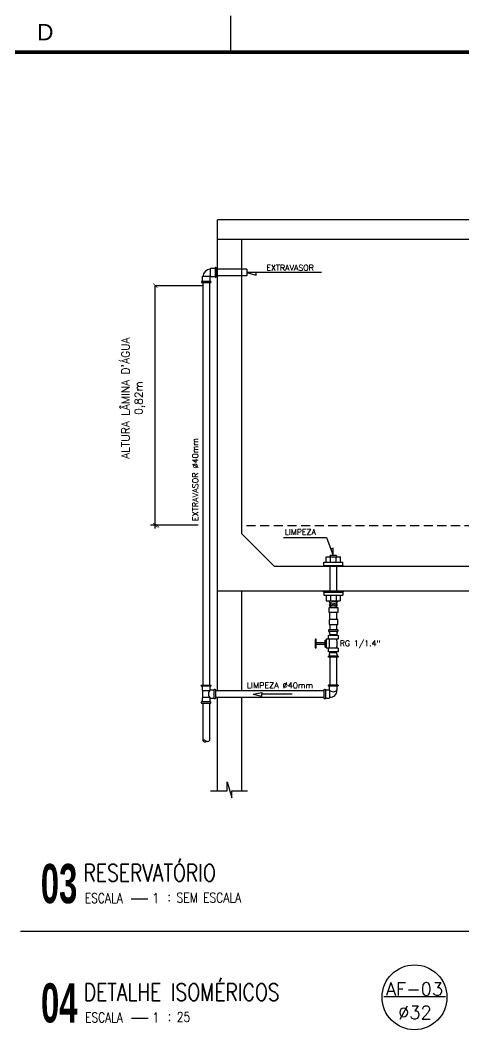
# Model space of a CAD drawing. Header units: millimetres. Extents: x 3923 to 4007, y 744 to 863.
# Drawn here: x 3947.83 to 3960.04, y 775.47 to 803.27 of the extents above; entities that cross this region are included whole.
import ezdxf
from ezdxf.enums import TextEntityAlignment as Align

# ---------------------------------------------------------------- set-up
doc = ezdxf.new("R2010")
doc.units = ezdxf.units.MM
doc.linetypes.add('HIDDEN', pattern=[0.375, 0.25, -0.125])
for name, color, linetype in [('A-PEN-R', 1, 'Continuous'), ('DETALLHES_HIDRAULICO', 4, 'Continuous'), ("PRANCHA - PROJETU'S", 7, 'Continuous'), ('Prumadas_L', 1, 'Continuous'), ('Prumadas_Q', 3, 'Continuous'), ('Prumadas_T', 2, 'Continuous'), ('TXT_0', 7, 'Continuous'), ('TXT_2', 6, 'Continuous')]:
    doc.layers.add(name, color=color, linetype=linetype)
doc.styles.add('ADITIVOCAD', font='ROMANS.shx')
doc.styles.add('ARIAL', font='arial.ttf', dxfattribs={"height": 2})
doc.styles.add('REG140', font='romans.shx', dxfattribs={"width": 0.8, "height": 0.35})
doc.styles.add('REG80', font='romans.shx', dxfattribs={"width": 0.8, "height": 0.2})
doc.styles.add('ROMANS', font='romans__.ttf', dxfattribs={"height": 0.1})
doc.styles.add('SANSSERIF2', font='sanssb__.ttf', dxfattribs={"width": 0.8})

# ---------------------------------------------------------------- blocks, each defined once
blk = doc.blocks.new('ADFSGASDFG')
at = {"layer": "PRANCHA - PROJETU'S", "color": 1}
blk.add_line((307.178, 106.346), (307.178, 107.346), dxfattribs=at)
at = {"layer": "PRANCHA - PROJETU'S", "color": 4, "const_width": 0.1}
blk.add_lwpolyline([(279.078, 106.346), (359.678, 106.346), (359.678, 48.946), (279.078, 48.946)], close=True, dxfattribs=at)
at = {"layer": "PRANCHA - PROJETU'S", "color": 50, "linetype": 'Continuous', "style": 'ARIAL'}
blk.add_text('D', height=0.45, dxfattribs=at).set_placement((302.065, 106.896), align=Align.MIDDLE)
blk = doc.blocks.new('CRBODADOSÇ')
at = {"layer": "PRANCHA - PROJETU'S", "color": 3}
blk.add_line((164.825, 196.917), (165.288, 196.917), dxfattribs=at)
at = {"layer": "PRANCHA - PROJETU'S", "color": 3, "style": 'REG80', "width": 0.8}
for s, p in [('ESCALA', (163.548, 196.799)), ('1', (165.407, 196.799)), (':', (165.829, 196.842))]:
    blk.add_text(s, height=0.27, dxfattribs=at).set_placement(p)
at = {"layer": "PRANCHA - PROJETU'S", "color": 2, "style": 'REG140', "width": 0.8}
for tag, p in [('PROJETO', (163.521, 198.067)), ('DESENHO', (163.516, 197.395))]:
    blk.add_attdef(tag, p, '', height=0.472, dxfattribs=at)
at = {"layer": "PRANCHA - PROJETU'S", "style": 'SANSSERIF2', "width": 0.6}
blk.add_attdef('00', text='', height=1.08, dxfattribs=at).set_placement((162.84, 196.795), align=Align.CENTER)
at = {"layer": "PRANCHA - PROJETU'S", "color": 3, "style": 'REG80', "width": 0.8}
blk.add_attdef('ESCALA', (166.075, 196.813), '', height=0.27, dxfattribs=at)
blk = doc.blocks.new('_ArchTick')
at = {"color": 0, "const_width": 0.15}
blk.add_lwpolyline([(-0.5, -0.5), (0.5, 0.5)], dxfattribs=at)

msp = doc.modelspace()

# ---------------------------------------------------------------- linework, layer by layer
at = {"layer": 'A-PEN-R'}
msp.add_line((3947.838, 778.194), (3978.149, 778.194), dxfattribs=at)
at = {"layer": 'DETALLHES_HIDRAULICO'}
for p, q in [((3954.063, 796.412), (3953.226, 796.412)), ((3954.063, 796.232), (3953.226, 796.232)), ((3954.063, 796.412), (3954.063, 796.232)), ((3952.857, 796.042), (3952.857, 784.962)), ((3953.037, 796.042), (3953.037, 784.962)), ((3956.251, 788.493), (3956.64, 788.493)), ((3956.251, 788.344), (3956.251, 788.493)), ((3956.365, 788.541), (3956.345, 788.493)), ((3956.365, 788.541), (3956.527, 788.541)), ((3956.368, 788.344), (3956.368, 788.493)), ((3956.524, 788.344), (3956.524, 788.493)), ((3956.527, 788.541), (3956.546, 788.493)), ((3956.64, 788.344), (3956.64, 788.493)), ((3956.185, 788.255), (3956.158, 788.226)), ((3956.185, 788.344), (3956.707, 788.344)), ((3956.185, 788.255), (3956.185, 788.344)), ((3956.185, 788.255), (3956.707, 788.255)), ((3956.353, 788.226), (3956.353, 787.551)), ((3956.533, 788.226), (3956.533, 787.551)), ((3956.707, 788.255), (3956.707, 788.344)), ((3956.707, 788.255), (3956.734, 788.226)), ((3956.183, 787.522), (3956.156, 787.551)), ((3956.183, 787.522), (3956.705, 787.522)), ((3956.183, 787.522), (3956.705, 787.522)), ((3956.183, 787.522), (3956.183, 787.434)), ((3956.183, 787.434), (3956.705, 787.434)), ((3956.249, 787.434), (3956.249, 787.284)), ((3956.365, 787.434), (3956.365, 787.284)), ((3956.522, 787.434), (3956.522, 787.284)), ((3956.638, 787.434), (3956.638, 787.284)), ((3956.705, 787.522), (3956.732, 787.551)), ((3956.705, 787.522), (3956.705, 787.434)), ((3956.249, 787.284), (3956.638, 787.284)), ((3956.364, 787.281), (3956.334, 787.245)), ((3956.334, 787.245), (3956.523, 787.203)), ((3956.334, 787.245), (3956.364, 787.203)), ((3956.364, 787.203), (3956.334, 787.167)), ((3956.523, 787.126), (3956.334, 787.167)), ((3956.334, 787.167), (3956.364, 787.126)), ((3956.364, 787.126), (3956.334, 787.089)), ((3956.364, 787.281), (3956.553, 787.245)), ((3956.364, 787.203), (3956.553, 787.167)), ((3956.364, 787.126), (3956.534, 787.092)), ((3956.523, 787.281), (3956.553, 787.245)), ((3956.553, 787.245), (3956.523, 787.203)), ((3956.523, 787.203), (3956.553, 787.167)), ((3956.553, 787.167), (3956.523, 787.126)), ((3956.523, 787.126), (3956.553, 787.089)), ((3956.351, 786.769), (3956.351, 786.963)), ((3956.547, 786.769), (3956.547, 786.963)), ((3956.354, 786.634), (3956.354, 786.482)), ((3956.354, 786.534), (3956.354, 786.482)), ((3956.534, 786.634), (3956.534, 786.482)), ((3956.534, 786.534), (3956.534, 786.482)), ((3956.339, 786.414), (3956.339, 786.444)), ((3956.339, 786.414), (3956.354, 786.351)), ((3956.534, 786.36), (3956.353, 786.347)), ((3956.533, 786.349), (3956.353, 786.336)), ((3956.354, 786.351), (3956.354, 786.333)), ((3956.533, 786.339), (3956.452, 786.333)), ((3956.549, 786.414), (3956.534, 786.351)), ((3956.534, 786.351), (3956.534, 786.333)), ((3956.549, 786.414), (3956.549, 786.444)), ((3956.219, 786.126), (3955.979, 786.126)), ((3956.219, 786.084), (3955.979, 786.084)), ((3956.219, 786.204), (3956.249, 786.204)), ((3956.219, 786.006), (3956.219, 786.204)), ((3956.219, 786.006), (3956.249, 786.006)), ((3956.339, 785.985), (3956.339, 786.225)), ((3956.339, 785.796), (3956.354, 785.859)), ((3956.339, 785.796), (3956.339, 785.766)), ((3956.353, 785.85), (3956.534, 785.863)), ((3956.354, 785.871), (3956.435, 785.877)), ((3956.354, 785.859), (3956.354, 785.877)), ((3956.354, 785.86), (3956.534, 785.873)), ((3956.354, 785.728), (3956.354, 784.969)), ((3956.534, 785.859), (3956.534, 785.877)), ((3956.549, 785.796), (3956.534, 785.859)), ((3956.534, 785.728), (3956.534, 784.969)), ((3956.549, 785.796), (3956.549, 785.766)), ((3952.856, 784.618), (3952.856, 784.812)), ((3956.197, 784.806), (3953.199, 784.806)), ((3956.197, 784.625), (3953.199, 784.625)), ((3952.857, 784.467), (3952.857, 783.438)), ((3953.037, 784.467), (3953.037, 783.438))]:
    msp.add_line(p, q, dxfattribs=at)
at = {"layer": 'DETALLHES_HIDRAULICO', "linetype": 'HIDDEN'}
msp.add_line((3965.184, 789.345), (3953.93, 789.345), dxfattribs=at)
at = {"layer": 'DETALLHES_HIDRAULICO'}
for points in [[(3953.193, 796.434), (3953.077, 796.434, 0.414214), (3953.059, 796.416), (3953.059, 796.229, 0.414214), (3953.077, 796.211), (3953.193, 796.211)], [(3953.059, 796.074), (3953.059, 796.19, 0.414214), (3953.041, 796.208), (3952.853, 796.208, 0.414214), (3952.835, 796.19), (3952.835, 796.074)], [(3956.33, 787.096), (3956.568, 787.096, 0.387836)], [(3956.33, 786.635), (3956.568, 786.635, -0.387836)], [(3956.312, 786.225), (3956.312, 786.324, -0.414214), (3956.321, 786.333), (3956.567, 786.333, -0.414214), (3956.576, 786.324), (3956.576, 786.234, -0.414214), (3956.567, 786.225), (3956.249, 786.225), (3956.249, 785.985), (3956.567, 785.985, -0.414214), (3956.576, 785.976), (3956.576, 785.886, -0.414214), (3956.567, 785.877), (3956.321, 785.877, -0.414214), (3956.312, 785.886), (3956.312, 785.985)], [(3956.311, 785.751, -0.414331), (3956.326, 785.766), (3956.563, 785.766, -0.414331), (3956.578, 785.751)], [(3956.578, 785.751), (3956.578, 785.742, -0.414214), (3956.563, 785.728), (3956.326, 785.728, -0.414214), (3956.311, 785.742), (3956.311, 785.751)], [(3952.834, 784.929), (3952.834, 784.83, 0.414214), (3952.852, 784.812), (3953.039, 784.812, 0.414214), (3953.057, 784.83), (3953.057, 784.929)], [(3956.333, 784.937), (3956.333, 784.828, 0.415872), (3956.556, 784.828), (3956.556, 784.937)], [(3953.057, 784.5), (3953.057, 784.599, 0.414214), (3953.039, 784.617), (3952.852, 784.617, 0.414214), (3952.834, 784.599), (3952.834, 784.5)], [(3953.167, 784.826), (3953.058, 784.826, 0.415872), (3953.058, 784.603), (3953.167, 784.603)], [(3956.23, 784.604), (3956.329, 784.604, 0.414214), (3956.347, 784.622), (3956.347, 784.809, 0.414214), (3956.329, 784.827), (3956.23, 784.827)]]:
    msp.add_lwpolyline(points, format="xyb", dxfattribs=at)
for points in [[(3953.193, 796.441), (3953.193, 796.203, 0.414214), (3953.208, 796.189), (3953.211, 796.189, 0.414214), (3953.226, 796.203), (3953.226, 796.441, 0.414214), (3953.211, 796.455), (3953.208, 796.455, 0.414214)], [(3952.814, 796.056, 0.414214), (3952.828, 796.042), (3953.066, 796.042, 0.414214), (3953.08, 796.056), (3953.08, 796.06, 0.414214), (3953.066, 796.074), (3952.828, 796.074, 0.414214), (3952.814, 796.06)], [(3956.311, 786.458, 0.414331), (3956.326, 786.444), (3956.563, 786.444, 0.414331), (3956.578, 786.458), (3956.578, 786.467, 0.414214), (3956.563, 786.482), (3956.326, 786.482, 0.414214), (3956.311, 786.467)], [(3955.949, 785.994, 0.414214), (3955.958, 785.985), (3955.97, 785.985, 0.414214), (3955.979, 785.994), (3955.979, 786.216, 0.414214), (3955.97, 786.225), (3955.958, 786.225, 0.414214), (3955.949, 786.216)], [(3952.812, 784.947, -0.414214), (3952.827, 784.962), (3953.064, 784.962, -0.414214), (3953.079, 784.947), (3953.079, 784.944, -0.414214), (3953.064, 784.929), (3952.827, 784.929, -0.414214), (3952.812, 784.944)], [(3953.185, 784.848, -0.414214), (3953.199, 784.833), (3953.199, 784.596, -0.414214), (3953.185, 784.581), (3953.181, 784.581, -0.414214), (3953.167, 784.596), (3953.167, 784.833, -0.414214), (3953.181, 784.848)], [(3956.212, 784.582, -0.414214), (3956.197, 784.597), (3956.197, 784.834, -0.414214), (3956.212, 784.849), (3956.215, 784.849, -0.414214), (3956.23, 784.834), (3956.23, 784.597, -0.414214), (3956.215, 784.582)], [(3956.311, 784.955, -0.414214), (3956.326, 784.969), (3956.563, 784.969, -0.414214), (3956.578, 784.955), (3956.578, 784.951, -0.414214), (3956.563, 784.937), (3956.326, 784.937, -0.414214), (3956.311, 784.951)], [(3952.812, 784.482, 0.414214), (3952.827, 784.467), (3953.064, 784.467, 0.414214), (3953.079, 784.482), (3953.079, 784.485, 0.414214), (3953.064, 784.5), (3952.827, 784.5, 0.414214), (3952.812, 784.485)]]:
    msp.add_lwpolyline(points, format="xyb", close=True, dxfattribs=at)
for points in [[(3956.568, 787.096), (3956.568, 786.963), (3956.33, 786.963), (3956.33, 787.096)], [(3956.568, 786.635), (3956.568, 786.768), (3956.33, 786.768), (3956.33, 786.635)], [(3954.242, 784.711), (3954.477, 784.761), (3954.477, 784.711)], [(3954.242, 784.711), (3954.477, 784.661), (3954.477, 784.711)], [(3955.314, 784.711), (3954.477, 784.711)], [(3953.063, 782.048), (3953.524, 782.048), (3953.524, 782.298), (3953.649, 781.856), (3953.649, 782.048), (3954.081, 782.048)]]:
    msp.add_lwpolyline(points, dxfattribs=at)
for centre, radius, start, end in [((3953.06, 796.209), 0.203, 90.2943, 180.1783), ((3953.06, 796.209), 0.0231, 92.6862, 181.5328), ((3956.226, 786.105), 0.331, 338.7623, 21.2377), ((3956.359, 784.814), 0.188, 266.3415, 1.8523), ((3952.892, 783.375), 0.0714, 48.236, 119.1391), ((3952.913, 783.466), 0.0626, 206.7055, 311.0513), ((3952.984, 783.479), 0.067, 228.236, 322.4119)]:
    msp.add_arc(centre, radius, start, end, dxfattribs=at)
for points in [[(3956.734, 788.226), (3956.158, 788.226), (3956.707, 788.255), (3956.185, 788.255)], [(3956.732, 787.551), (3956.156, 787.551), (3956.705, 787.522), (3956.183, 787.522)]]:
    msp.add_solid(points, dxfattribs=at)
at = {"layer": 'Prumadas_L'}
msp.add_line((3957.833, 776.392), (3959.531, 776.392), dxfattribs=at)
at = {"layer": 'Prumadas_Q'}
msp.add_circle((3958.682, 776.369), 0.893, dxfattribs=at)
at = {"layer": 'TXT_0', "linetype": 'ByBlock'}
for p, q in [((3952.855, 795.957), (3951.547, 795.957)), ((3951.547, 789.273), (3951.547, 795.957)), ((3952.722, 789.363), (3951.412, 789.363)), ((3952.722, 789.363), (3951.458, 789.363))]:
    msp.add_line(p, q, dxfattribs=at)
at = {"layer": 'TXT_0'}
for points in [[(3956.12, 796.322), (3954.06, 796.322), (3954.322, 796.247), (3954.322, 796.322)], [(3955.076, 789.028), (3956.259, 789.028), (3956.445, 788.527), (3956.439, 788.728), (3956.379, 788.706)]]:
    msp.add_lwpolyline(points, dxfattribs=at)
at = {"layer": 'TXT_2'}
for p, q in [((3961.042, 797.77), (3953.255, 797.77)), ((3953.255, 797.23), (3953.255, 797.77)), ((3961.042, 797.23), (3953.255, 797.23)), ((3953.255, 787.551), (3953.255, 797.23)), ((3953.93, 789.127), (3953.93, 797.23)), ((3954.83, 788.226), (3953.93, 789.127)), ((3964.284, 788.226), (3954.83, 788.226)), ((3965.859, 787.551), (3953.255, 787.551)), ((3953.255, 784.806), (3953.255, 787.551)), ((3953.93, 784.806), (3953.93, 787.551)), ((3953.255, 782.056), (3953.255, 784.625)), ((3953.93, 782.056), (3953.93, 784.625))]:
    msp.add_line(p, q, dxfattribs=at)

# ---------------------------------------------------------------- block references
at = {"layer": "PRANCHA - PROJETU'S", "color": 1}
msp.add_blockref('ADFSGASDFG', (3646.451, 696.04), dxfattribs=at)
at = {"layer": "PRANCHA - PROJETU'S"}
for p, values in [((3786.057, 582.165), {'ESCALA': 'SEM ESCALA', 'DESENHO': 'RESERVATÓRIO', '00': '03'}), ((3786.063, 578.88), {'ESCALA': '25', 'DESENHO': 'DETALHE ISOMÉRICOS', '00': '04'})]:
    msp.add_blockref('CRBODADOSÇ', p, dxfattribs=at).add_auto_attribs(values)
at = {"layer": 'TXT_0', "linetype": 'ByBlock', "xscale": 0.1170435493299991, "yscale": 0.1170435493299991, "zscale": 0.1170435493301399}
for p, rotation in [((3951.547, 795.957), 90), ((3951.547, 789.363), 270), ((3951.593, 789.363), 90)]:
    msp.add_blockref('_ArchTick', p, dxfattribs=dict(at, rotation=rotation))

# ---------------------------------------------------------------- texts
at = {"layer": 'Prumadas_T', "style": 'ROMANS'}
for s, p in [('AF-03', (3958.682, 776.418)), ('%%C32', (3958.694, 775.77))]:
    msp.add_text(s, height=0.36, dxfattribs=at).set_placement(p, align=Align.CENTER)
at = {"layer": 'TXT_0', "style": 'ADITIVOCAD'}
for s, height, p in [('EXTRAVASOR', 0.1576, (3954.606, 796.371)), ('LIMPEZA', 0.1576, (3955.109, 789.101)), ('RG 1/1.4"', 0.1576, (3956.622, 786.035)), ('LIMPEZA %%C40mm', 0.16206, (3954.062, 784.875))]:
    msp.add_text(s, height=height, dxfattribs=at).set_placement(p)
msp.add_text('EXTRAVASOR %%C40mm', height=0.16206, rotation=90, dxfattribs=at).set_placement((3952.728, 789.475))
at = {"layer": 'TXT_0', "linetype": 'ByBlock', "insert": (3950.94, 792.862), "char_height": 0.21608, "attachment_point": 5, "rotation": 90, "style": 'ADITIVOCAD'}
msp.add_mtext("\\A1;ALTURA LÂMINA D'ÁGUA\\P0,82m", dxfattribs=at)

doc.saveas('drawing.dxf')
